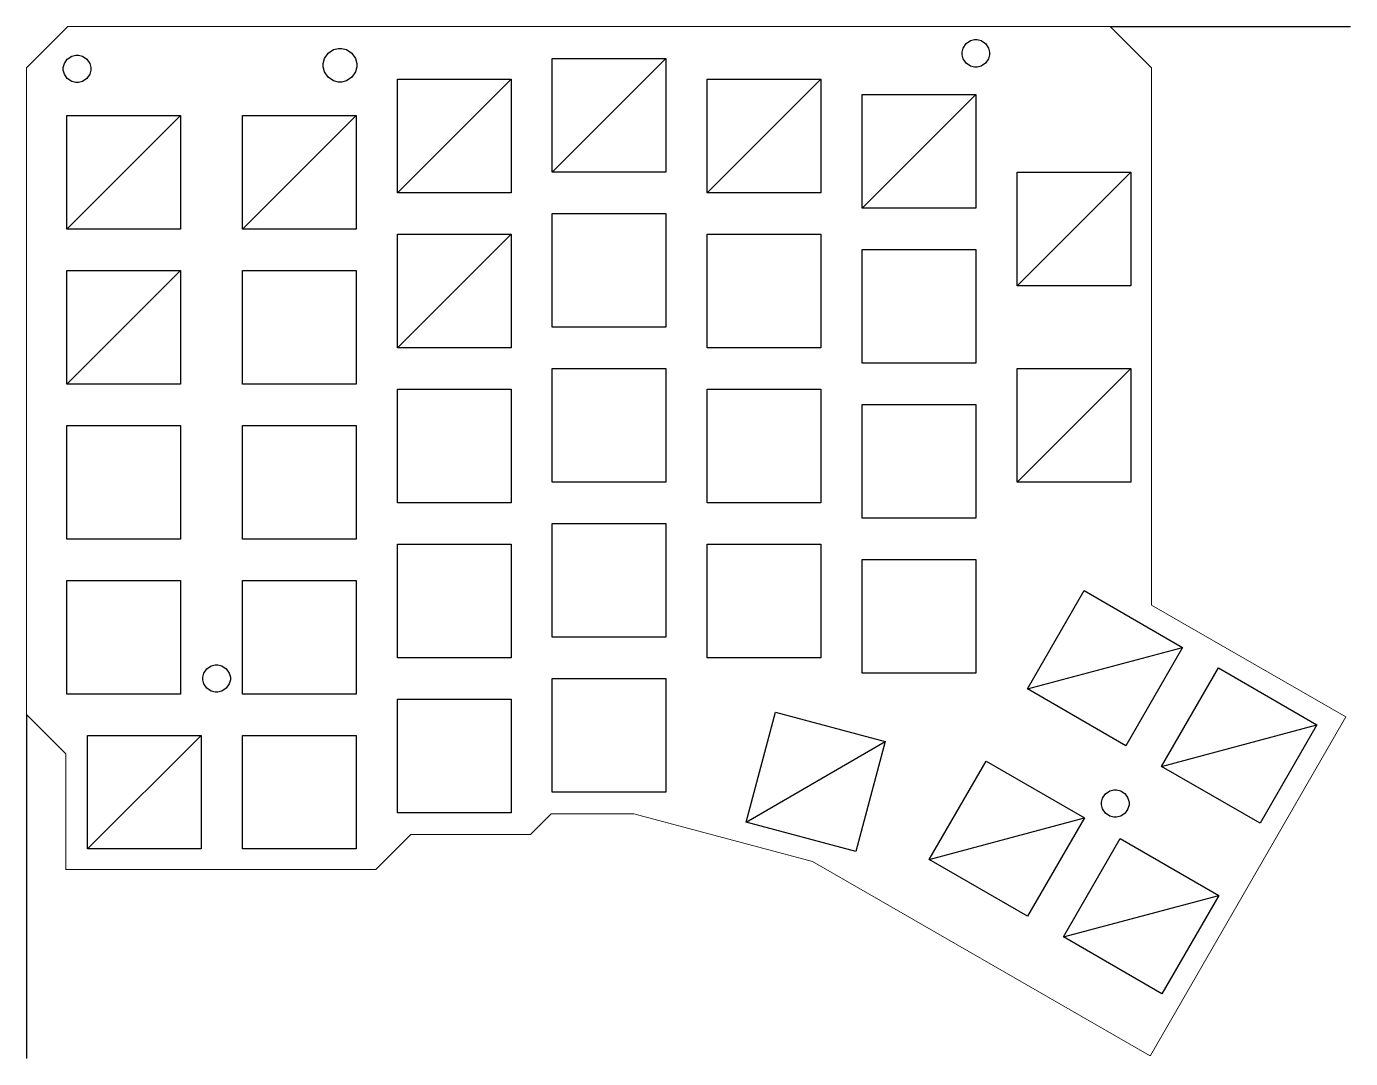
# Model space of a CAD drawing. Extents: x 2312 to 2474, y 173 to 299.
import ezdxf

# ---------------------------------------------------------------- set-up
doc = ezdxf.new("R2010")
doc.units = 0
doc.layers.get('0').update_dxf_attribs({"lineweight": 5, "true_color": 0xffffff})
doc.layers.add('Mounting Holes', color=4, linetype='Continuous', lineweight=25, true_color=0x00ffff)
doc.layers.add('Switch Holes', color=3, linetype='Continuous', lineweight=25, true_color=0x00ff00)

msp = doc.modelspace()

# ---------------------------------------------------------------- linework, layer by layer
for points in [[(2311.88, 293.9), (2316.93, 298.95)], [(2444.33, 298.95), (2316.93, 298.95)], [(2449.38, 293.9), (2444.33, 298.95)], [(2311.88, 293.9), (2311.88, 290.62)], [(2449.38, 293.9), (2449.38, 283.8)], [(2311.88, 290.62), (2311.88, 214.86)], [(2449.38, 283.8), (2449.38, 228.24)], [(2449.38, 228.24), (2473.12, 214.61)], [(2311.88, 214.86), (2316.68, 210.06)], [(2449.25, 173.19), (2473.12, 214.61)], [(2316.68, 210.06), (2316.68, 195.92)], [(2373.5, 200.21), (2376.02, 202.74)], [(2386.12, 202.74), (2376.02, 202.74)], [(2407.96, 196.93), (2386.12, 202.74)], [(2354.56, 195.92), (2358.85, 200.21)], [(2358.85, 200.21), (2373.5, 200.21)], [(2316.68, 195.92), (2354.56, 195.92)], [(2449.13, 173.19), (2407.96, 196.93)], [(2449.13, 173.19), (2449.25, 173.19)]]:
    msp.add_lwpolyline(points)
at = {"layer": 'Mounting Holes'}
for points in [[(2352.27, 294.22), (2352.27, 294.02), (2352.11, 293.41), (2351.66, 292.75), (2351.01, 292.31), (2350.4, 292.15), (2350.2, 292.15), (2350, 292.15), (2349.4, 292.31), (2348.74, 292.75), (2348.29, 293.41), (2348.13, 294.02), (2348.13, 294.22), (2348.13, 294.42), (2348.29, 295.02), (2348.74, 295.68), (2349.4, 296.12), (2350, 296.28), (2350.2, 296.28), (2350.4, 296.28), (2351.01, 296.12), (2351.66, 295.68), (2352.11, 295.02), (2352.27, 294.42), (2352.27, 294.22)], [(2429.6, 295.67), (2429.6, 295.5), (2429.47, 295.01), (2429.11, 294.48), (2428.57, 294.12), (2428.08, 293.98), (2427.92, 293.98), (2427.75, 293.98), (2427.26, 294.12), (2426.72, 294.48), (2426.36, 295.01), (2426.23, 295.5), (2426.23, 295.67), (2426.23, 295.83), (2426.36, 296.32), (2426.72, 296.86), (2427.26, 297.22), (2427.75, 297.35), (2427.92, 297.35), (2428.08, 297.35), (2428.57, 297.22), (2429.11, 296.86), (2429.47, 296.32), (2429.6, 295.83), (2429.6, 295.67)], [(2319.75, 293.77), (2319.75, 293.61), (2319.62, 293.12), (2319.26, 292.58), (2318.72, 292.22), (2318.23, 292.09), (2318.07, 292.09), (2317.9, 292.09), (2317.41, 292.22), (2316.87, 292.58), (2316.51, 293.12), (2316.38, 293.61), (2316.38, 293.77), (2316.38, 293.94), (2316.51, 294.43), (2316.87, 294.96), (2317.41, 295.33), (2317.9, 295.46), (2318.07, 295.46), (2318.23, 295.46), (2318.72, 295.33), (2319.26, 294.96), (2319.62, 294.43), (2319.75, 293.94), (2319.75, 293.77)], [(2336.8, 219.28), (2336.8, 219.12), (2336.66, 218.62), (2336.3, 218.09), (2335.77, 217.73), (2335.28, 217.59), (2335.11, 217.59), (2334.95, 217.59), (2334.46, 217.73), (2333.92, 218.09), (2333.56, 218.62), (2333.43, 219.12), (2333.43, 219.28), (2333.43, 219.44), (2333.56, 219.93), (2333.92, 220.47), (2334.46, 220.83), (2334.95, 220.96), (2335.11, 220.96), (2335.28, 220.96), (2335.77, 220.83), (2336.3, 220.47), (2336.66, 219.93), (2336.8, 219.44), (2336.8, 219.28)], [(2446.65, 204), (2446.65, 203.84), (2446.51, 203.35), (2446.15, 202.81), (2445.62, 202.45), (2445.12, 202.32), (2444.96, 202.32), (2444.8, 202.32), (2444.3, 202.45), (2443.77, 202.81), (2443.41, 203.35), (2443.28, 203.84), (2443.28, 204), (2443.28, 204.17), (2443.41, 204.66), (2443.77, 205.19), (2444.3, 205.55), (2444.8, 205.68), (2444.96, 205.68), (2445.12, 205.68), (2445.62, 205.55), (2446.15, 205.19), (2446.51, 204.66), (2446.65, 204.17), (2446.65, 204)]]:
    msp.add_lwpolyline(points, close=True, dxfattribs=at)
at = {"layer": 'Switch Holes'}
for p, q in [((2444.33, 298.95), (2473.71, 298.95)), ((2376.15, 281.15), (2390.04, 295.04)), ((2357.21, 278.62), (2371.1, 292.51)), ((2395.09, 278.62), (2408.98, 292.51)), ((2414.03, 276.73), (2427.92, 290.62)), ((2316.8, 274.2), (2330.69, 288.09)), ((2338.27, 274.2), (2352.16, 288.09)), ((2432.97, 267.26), (2446.85, 281.15)), ((2357.21, 259.68), (2371.1, 273.57)), ((2316.8, 255.26), (2330.69, 269.15)), ((2432.97, 243.27), (2446.85, 257.16)), ((2434.21, 218), (2453.18, 223.08)), ((2311.88, 214.86), (2311.88, 196)), ((2450.62, 208.53), (2469.6, 213.61)), ((2319.33, 198.45), (2333.22, 212.33)), ((2399.84, 201.74), (2416.85, 211.56)), ((2422.22, 197.17), (2441.19, 202.25)), ((2311.88, 196), (2311.88, 172.84)), ((2438.63, 187.7), (2457.6, 192.78))]:
    msp.add_line(p, q, dxfattribs=at)
for points in [[(2376.15, 295.04), (2390.04, 295.04)], [(2376.15, 281.15), (2376.15, 295.04)], [(2390.04, 295.04), (2390.04, 281.15)], [(2357.21, 292.51), (2371.1, 292.51)], [(2357.21, 278.62), (2357.21, 292.51)], [(2371.1, 292.51), (2371.1, 278.62)], [(2395.09, 292.51), (2408.98, 292.51)], [(2395.09, 278.62), (2395.09, 292.51)], [(2408.98, 292.51), (2408.98, 278.62)], [(2414.03, 290.62), (2427.92, 290.62)], [(2414.03, 276.73), (2414.03, 290.62)], [(2427.92, 290.62), (2427.92, 276.73)], [(2316.8, 288.09), (2330.69, 288.09)], [(2316.8, 274.2), (2316.8, 288.09)], [(2330.69, 288.09), (2330.69, 274.2)], [(2338.27, 288.09), (2352.16, 288.09)], [(2338.27, 274.2), (2338.27, 288.09)], [(2352.16, 288.09), (2352.16, 274.2)], [(2390.04, 281.15), (2376.15, 281.15)], [(2432.97, 281.15), (2446.85, 281.15)], [(2432.97, 267.26), (2432.97, 281.15)], [(2446.85, 281.15), (2446.85, 267.26)], [(2371.1, 278.62), (2357.21, 278.62)], [(2408.98, 278.62), (2395.09, 278.62)], [(2427.92, 276.73), (2414.03, 276.73)], [(2376.15, 276.1), (2390.04, 276.1)], [(2376.15, 262.21), (2376.15, 276.1)], [(2390.04, 276.1), (2390.04, 262.21)], [(2330.69, 274.2), (2316.8, 274.2)], [(2352.16, 274.2), (2338.27, 274.2)], [(2357.21, 273.57), (2371.1, 273.57)], [(2357.21, 259.68), (2357.21, 273.57)], [(2371.1, 273.57), (2371.1, 259.68)], [(2395.09, 273.57), (2408.98, 273.57)], [(2395.09, 259.68), (2395.09, 273.57)], [(2408.98, 273.57), (2408.98, 259.68)], [(2414.03, 271.68), (2427.92, 271.68)], [(2414.03, 257.79), (2414.03, 271.68)], [(2427.92, 271.68), (2427.92, 257.79)], [(2316.8, 269.15), (2330.69, 269.15)], [(2316.8, 255.26), (2316.8, 269.15)], [(2330.69, 269.15), (2330.69, 255.26)], [(2338.27, 269.15), (2352.16, 269.15)], [(2338.27, 255.26), (2338.27, 269.15)], [(2352.16, 269.15), (2352.16, 255.26)], [(2446.85, 267.26), (2432.97, 267.26)], [(2390.04, 262.21), (2376.15, 262.21)], [(2371.1, 259.68), (2357.21, 259.68)], [(2408.98, 259.68), (2395.09, 259.68)], [(2427.92, 257.79), (2414.03, 257.79)], [(2376.15, 257.16), (2390.04, 257.16)], [(2376.15, 243.27), (2376.15, 257.16)], [(2390.04, 257.16), (2390.04, 243.27)], [(2432.97, 243.27), (2432.97, 257.16)], [(2432.97, 257.16), (2446.85, 257.16)], [(2446.85, 257.16), (2446.85, 243.27)], [(2330.69, 255.26), (2316.8, 255.26)], [(2352.16, 255.26), (2338.27, 255.26)], [(2357.21, 254.63), (2371.1, 254.63)], [(2357.21, 240.74), (2357.21, 254.63)], [(2371.1, 254.63), (2371.1, 240.74)], [(2395.09, 254.63), (2408.98, 254.63)], [(2395.09, 240.74), (2395.09, 254.63)], [(2408.98, 254.63), (2408.98, 240.74)], [(2414.03, 252.74), (2427.92, 252.74)], [(2414.03, 238.85), (2414.03, 252.74)], [(2427.92, 252.74), (2427.92, 238.85)], [(2316.8, 250.21), (2330.69, 250.21)], [(2316.8, 236.32), (2316.8, 250.21)], [(2330.69, 250.21), (2330.69, 236.32)], [(2338.27, 250.21), (2352.16, 250.21)], [(2338.27, 236.32), (2338.27, 250.21)], [(2352.16, 250.21), (2352.16, 236.32)], [(2390.04, 243.27), (2376.15, 243.27)], [(2446.85, 243.27), (2432.97, 243.27)], [(2371.1, 240.74), (2357.21, 240.74)], [(2408.98, 240.74), (2395.09, 240.74)], [(2376.15, 238.22), (2390.04, 238.22)], [(2376.15, 224.33), (2376.15, 238.22)], [(2390.04, 238.22), (2390.04, 224.33)], [(2427.92, 238.85), (2414.03, 238.85)], [(2330.69, 236.32), (2316.8, 236.32)], [(2352.16, 236.32), (2338.27, 236.32)], [(2357.21, 235.69), (2371.1, 235.69)], [(2357.21, 221.8), (2357.21, 235.69)], [(2371.1, 235.69), (2371.1, 221.8)], [(2395.09, 235.69), (2408.98, 235.69)], [(2395.09, 221.8), (2395.09, 235.69)], [(2408.98, 235.69), (2408.98, 221.8)], [(2414.03, 233.8), (2427.92, 233.8)], [(2414.03, 219.91), (2414.03, 233.8)], [(2427.92, 233.8), (2427.92, 219.91)], [(2316.8, 231.27), (2330.69, 231.27)], [(2316.8, 217.38), (2316.8, 231.27)], [(2330.69, 231.27), (2330.69, 217.38)], [(2338.27, 231.27), (2352.16, 231.27)], [(2338.27, 217.38), (2338.27, 231.27)], [(2352.16, 231.27), (2352.16, 217.38)], [(2434.21, 218), (2441.16, 230.03)], [(2441.16, 230.03), (2453.18, 223.08)], [(2390.04, 224.33), (2376.15, 224.33)], [(2371.1, 221.8), (2357.21, 221.8)], [(2408.98, 221.8), (2395.09, 221.8)], [(2453.18, 223.08), (2446.24, 211.06)], [(2450.62, 208.53), (2457.57, 220.56)], [(2457.57, 220.56), (2469.6, 213.61)], [(2376.15, 219.28), (2390.04, 219.28)], [(2376.15, 205.39), (2376.15, 219.28)], [(2390.04, 219.28), (2390.04, 205.39)], [(2427.92, 219.91), (2414.03, 219.91)], [(2330.69, 217.38), (2316.8, 217.38)], [(2352.16, 217.38), (2338.27, 217.38)], [(2446.24, 211.06), (2434.21, 218)], [(2357.21, 216.75), (2371.1, 216.75)], [(2357.21, 202.86), (2357.21, 216.75)], [(2371.1, 216.75), (2371.1, 202.86)], [(2399.84, 201.74), (2403.43, 215.16)], [(2403.43, 215.16), (2416.85, 211.56)], [(2469.6, 213.61), (2462.65, 201.59)], [(2319.33, 212.33), (2333.22, 212.33)], [(2319.33, 198.45), (2319.33, 212.33)], [(2333.22, 212.33), (2333.22, 198.45)], [(2338.27, 212.33), (2352.16, 212.33)], [(2338.27, 198.45), (2338.27, 212.33)], [(2352.16, 212.33), (2352.16, 198.45)], [(2416.85, 211.56), (2413.25, 198.15)], [(2422.22, 197.17), (2429.16, 209.19)], [(2429.16, 209.19), (2441.19, 202.25)], [(2462.65, 201.59), (2450.62, 208.53)], [(2390.04, 205.39), (2376.15, 205.39)], [(2371.1, 202.86), (2357.21, 202.86)], [(2413.25, 198.15), (2399.84, 201.74)], [(2441.19, 202.25), (2434.24, 190.22)], [(2438.63, 187.7), (2445.57, 199.72)], [(2445.57, 199.72), (2457.6, 192.78)], [(2333.22, 198.45), (2319.33, 198.45)], [(2352.16, 198.45), (2338.27, 198.45)], [(2434.24, 190.22), (2422.22, 197.17)], [(2457.6, 192.78), (2450.66, 180.75)], [(2450.66, 180.75), (2438.63, 187.7)]]:
    msp.add_lwpolyline(points, dxfattribs=at)

doc.saveas('drawing.dxf')
